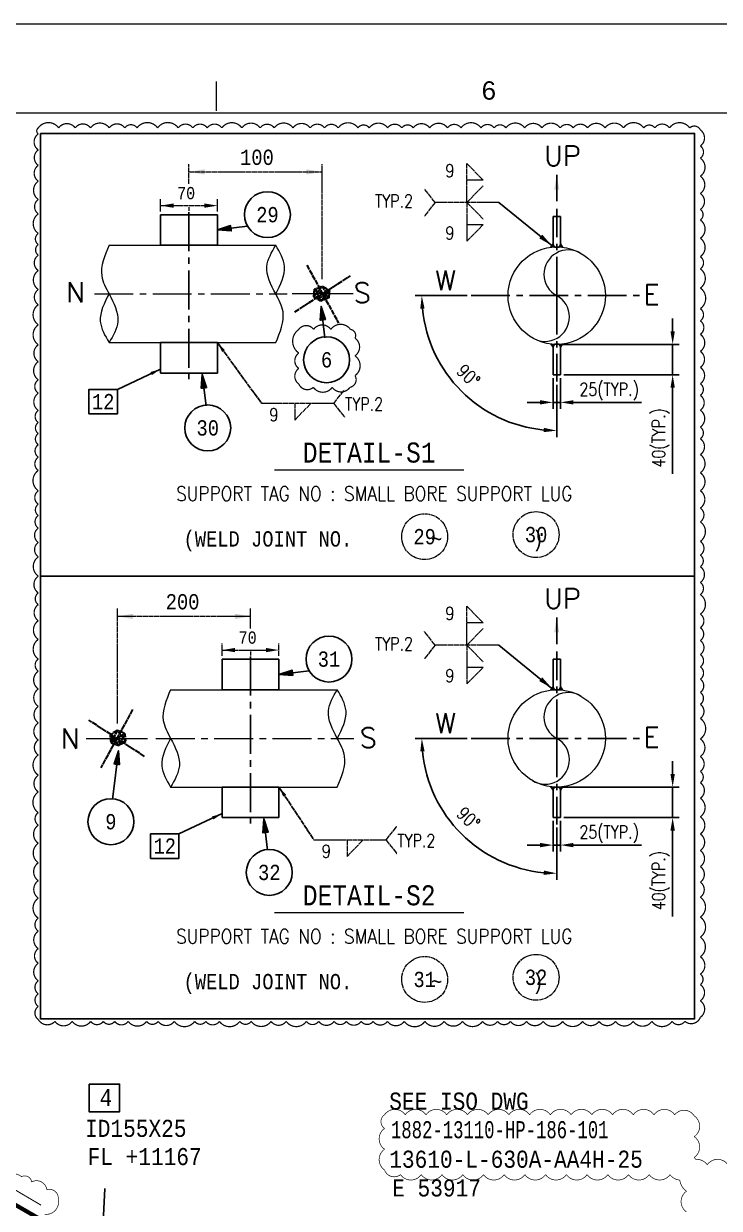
# Model space of a CAD drawing. Header units: inches. Extents: x 947 to 1788, y 0 to 594.
# Drawn here: x 1116.5 to 1250.7, y 365.5 to 594 of the extents above; entities that cross this region are included whole.
import ezdxf
from ezdxf.enums import TextEntityAlignment as Align

# ---------------------------------------------------------------- set-up
doc = ezdxf.new("R2010")
doc.units = ezdxf.units.IN
doc.header["$MEASUREMENT"] = 0
doc.linetypes.add('CENTER2', pattern=[1.125, 0.75, -0.125, 0.125, -0.125])
doc.linetypes.add('Solid', pattern=[1, 1, 0])
for name, color, linetype in [('1', 7, 'Continuous'), ('2', 2, 'Continuous'), ('3', 3, 'Continuous'), ('BG 0 -1', 7, 'Continuous'), ('FAB', 2, 'Continuous'), ('FITTINGS', 7, 'Continuous'), ('ISO-TEXT', 7, 'Continuous'), ('NOZZLES', 7, 'Continuous'), ('Rev.4', 6, 'Continuous'), ('yellow', 2, 'Continuous')]:
    doc.layers.add(name, color=color, linetype=linetype)
for name, color, linetype, lineweight in [('Level 20', 7, 'Continuous', 0), ('materialLabel', 2, 'Solid', 13), ('message', 2, 'Solid', 13), ('symbol', 2, 'Solid', 30), ('weldCyanLabel', 4, 'Solid', 13), ('weldLabel', 2, 'Solid', 13)]:
    doc.layers.add(name, color=color, linetype=linetype, lineweight=lineweight)
doc.styles.add('Arial', font='arial.ttf')
doc.styles.add('fixedText', font='MONOTXT8.shx', dxfattribs={"width": 0.85})
doc.styles.add('MONOTXT', font='MONOTXT.shx', dxfattribs={"width": 0.8})
doc.styles.add('ROMANS', font='romans.shx', dxfattribs={"width": 0.8})
doc.styles.get("Standard").update_dxf_attribs({"font": 'arial.ttf'})
doc.dimstyles.new('FabISO-VA2', dxfattribs={"dimtxt": 3.05, "dimasz": 2.8, "dimexe": 2, "dimexo": 1, "dimgap": 1.4, "dimtad": 1, "dimdec": 1, "dimdsep": 46, "dimtxsty": 'fixedText', "dimcen": 0, "dimclrd": 4, "dimclre": 2, "dimclrt": 2, "dimadec": 1, "dimazin": 2, "dimtfac": 1, "dimtix": 1, "dimtmove": 0, "dimatfit": 0, "dimfxl": 1, "dimarcsym": 0})
doc.dimstyles.get("Standard").update_dxf_attribs({"dimtxt": 0.18, "dimasz": 0.18, "dimexe": 0.18, "dimexo": 0.0625, "dimgap": 0.09, "dimtad": 0, "dimtih": 1, "dimtoh": 1, "dimdec": 4, "dimzin": 0, "dimdsep": 46, "dimtxsty": 'Standard', "dimcen": 0.09, "dimadec": 0, "dimazin": 0, "dimtfac": 1, "dimtdec": 4, "dimtofl": 0, "dimtmove": 0, "dimatfit": 3, "dimfxl": 1, "dimtolj": 1, "dimtzin": 0, "dimarcsym": 0})

msp = doc.modelspace()

# ---------------------------------------------------------------- hatches: boundary and pattern name
at = {"linetype": 'Continuous'}
h = msp.add_hatch(color=2, dxfattribs=at)
h.paths.add_polyline_path([(1218.24, 550.88), (1218.65, 551.52), (1218.65, 551.36), (1218.91, 550.93, 0.017857)])
h.paths.add_polyline_path([(1220.49, 550.88, 0.017857), (1219.82, 550.93), (1220.08, 551.36), (1220.08, 551.52)])
h = msp.add_hatch(color=2, dxfattribs=at)
h.paths.add_polyline_path([(1218.24, 532.23), (1218.65, 531.59), (1218.65, 531.75), (1218.91, 532.17, -0.017857)])
h.paths.add_polyline_path([(1220.49, 532.23, -0.017857), (1219.82, 532.17), (1220.08, 531.75), (1220.08, 531.59)])
h = msp.add_hatch(color=2, dxfattribs=at)
h.paths.add_polyline_path([(1218.24, 465.5), (1218.65, 466.14), (1218.65, 465.98), (1218.91, 465.55, 0.017857)])
h.paths.add_polyline_path([(1220.49, 465.5, 0.017857), (1219.82, 465.55), (1220.08, 465.98), (1220.08, 466.14)])
h = msp.add_hatch(color=2, dxfattribs=at)
h.paths.add_polyline_path([(1218.24, 446.85), (1218.65, 446.21), (1218.65, 446.37), (1218.91, 446.79, -0.017857)])
h.paths.add_polyline_path([(1220.49, 446.85, -0.017857), (1219.82, 446.79), (1220.08, 446.37), (1220.08, 446.21)])

# ---------------------------------------------------------------- linework, layer by layer
at = {"color": 2, "linetype": 'Continuous'}
for p, q in [((1218.65, 551.52), (1218.24, 550.88)), ((1218.65, 551.36), (1218.91, 550.93)), ((1218.65, 551.36), (1218.91, 550.93)), ((1218.91, 550.93), (1219.82, 550.93)), ((1220.08, 551.36), (1219.82, 550.93)), ((1220.08, 551.36), (1219.82, 550.93)), ((1220.08, 551.52), (1220.49, 550.88)), ((1218.65, 531.59), (1218.24, 532.23)), ((1218.65, 531.75), (1218.91, 532.17)), ((1218.65, 531.75), (1218.91, 532.17)), ((1218.91, 532.17), (1219.82, 532.17)), ((1220.08, 531.75), (1219.82, 532.17)), ((1220.08, 531.75), (1219.82, 532.17)), ((1220.08, 531.59), (1220.49, 532.23)), ((1218.65, 466.14), (1218.24, 465.5)), ((1220.08, 466.14), (1220.49, 465.5)), ((1218.65, 465.98), (1218.91, 465.55)), ((1218.65, 465.98), (1218.91, 465.55)), ((1218.91, 465.55), (1219.82, 465.55)), ((1220.08, 465.98), (1219.82, 465.55)), ((1220.08, 465.98), (1219.82, 465.55)), ((1218.65, 446.21), (1218.24, 446.85)), ((1218.65, 446.37), (1218.91, 446.79)), ((1218.65, 446.37), (1218.91, 446.79)), ((1218.91, 446.79), (1219.82, 446.79)), ((1220.08, 446.37), (1219.82, 446.79)), ((1220.08, 446.37), (1219.82, 446.79)), ((1220.08, 446.21), (1220.49, 446.85))]:
    msp.add_line(p, q, dxfattribs=at)
at = {"color": 2, "linetype": 'Continuous', "lineweight": 0}
for p, q in [((1164.93, 507.99), (1201.43, 507.99)), ((1164.93, 422.61), (1201.43, 422.61))]:
    msp.add_line(p, q, dxfattribs=at)
at = {"color": 2}
for points in [[(1119.76, 572.83), (1245.97, 572.83), (1245.97, 487.44), (1119.76, 487.44)], [(1119.76, 487.44), (1245.97, 487.44), (1245.97, 402.06), (1119.76, 402.06)]]:
    msp.add_lwpolyline(points, close=True, dxfattribs=at)
at = {"layer": '1', "color": 1, "linetype": 'CENTER2', "ltscale": 10}
for p, q in [((1148.41, 557.66), (1148.41, 525.45)), ((1219.37, 541.55), (1219.37, 558.29)), ((1202.85, 541.55), (1235.88, 541.55)), ((1219.37, 541.55), (1219.37, 524.97)), ((1160.28, 471.94), (1160.28, 439.73)), ((1219.37, 456.17), (1219.37, 472.9)), ((1202.85, 456.17), (1235.88, 456.17)), ((1219.37, 456.17), (1219.37, 439.59))]:
    msp.add_line(p, q, dxfattribs=at)
at = {"layer": '1', "linetype": 'ByBlock', "lineweight": 0}
for p, q in [((1132.99, 551.28), (1165.14, 551.28)), ((1132.99, 532.5), (1165.14, 532.5)), ((1144.86, 465.56), (1177.02, 465.56)), ((1144.86, 446.78), (1177.02, 446.78))]:
    msp.add_line(p, q, dxfattribs=at)
for centre in [(1219.37, 541.55), (1219.37, 456.17)]:
    msp.add_circle(centre, 9.39, dxfattribs=at)
for centre, start, end in [((1221.61, 545.68), 58.4839, 241.5161), ((1217.13, 537.43), 238.4839, 61.5161), ((1221.61, 460.3), 58.4839, 241.5161), ((1217.13, 452.04), 238.4839, 61.5161)]:
    msp.add_arc(centre, 4.7, start, end, dxfattribs=at)
for points in [[(1132.99, 551.28), (1131.57, 545.35), (1132.99, 541.89), (1134.68, 536.59), (1132.99, 532.5)], [(1165.14, 532.5), (1166.55, 538.43), (1165.14, 541.89), (1163.45, 547.19), (1165.14, 551.28)], [(1144.86, 465.56), (1143.45, 459.63), (1144.86, 456.17), (1146.55, 450.88), (1144.86, 446.78)], [(1177.02, 446.78), (1178.43, 452.71), (1177.02, 456.17), (1175.32, 461.47), (1177.02, 465.56)]]:
    msp.add_spline(points, degree=3, dxfattribs=at)
for points in [[(1165.14, 541.89), (1166.06, 543.62), (1167.71, 546.88), (1165.93, 549.93), (1165.14, 551.28)], [(1132.99, 541.89), (1132.07, 540.16), (1130.42, 536.89), (1132.2, 533.85), (1132.99, 532.5)], [(1177.02, 456.17), (1177.93, 457.91), (1179.59, 461.17), (1177.81, 464.21), (1177.02, 465.56)], [(1144.86, 456.17), (1143.94, 454.44), (1142.29, 451.18), (1144.07, 448.13), (1144.86, 446.78)]]:
    msp.add_open_spline(points, degree=3, knots=[1.177559, 1.177559, 1.177559, 1.177559, 1.843458, 2.374059, 2.374059, 2.374059, 2.374059], dxfattribs=at)
at = {"layer": '2', "color": 4}
for p, q in [((1202.08, 541.55), (1192.08, 541.55)), ((1241.74, 534.66), (1241.74, 537.16)), ((1219.99, 532.16), (1242.99, 532.16)), ((1241.74, 532.16), (1241.74, 526.28)), ((1218.65, 525.65), (1218.65, 519.72)), ((1220.08, 525.65), (1220.08, 519.72)), ((1220.71, 526.28), (1242.99, 526.28)), ((1219.37, 524.35), (1219.37, 514.27)), ((1241.74, 523.78), (1241.74, 507.22)), ((1216.15, 520.97), (1213.65, 520.97)), ((1218.65, 520.97), (1220.08, 520.97)), ((1222.58, 520.97), (1235.73, 520.97)), ((1202.08, 456.17), (1192.08, 456.17)), ((1241.74, 449.28), (1241.74, 451.78)), ((1219.99, 446.78), (1242.99, 446.78)), ((1241.74, 446.78), (1241.74, 440.9)), ((1218.65, 440.27), (1218.65, 434.34)), ((1219.37, 438.97), (1219.37, 428.89)), ((1220.08, 440.27), (1220.08, 434.34)), ((1220.71, 440.9), (1242.99, 440.9)), ((1241.74, 438.4), (1241.74, 421.83)), ((1216.15, 435.59), (1213.65, 435.59)), ((1218.65, 435.59), (1220.08, 435.59)), ((1222.58, 435.59), (1235.73, 435.59)), ((1131.32, 352.51), (1132.19, 369.35))]:
    msp.add_line(p, q, dxfattribs=at)
msp.add_lwpolyline([(1129.12, 389.51), (1135.02, 389.51), (1135.02, 384.15), (1129.12, 384.15)], close=True, dxfattribs=at)
for centre in [(1219.37, 541.55), (1219.37, 456.17)]:
    msp.add_arc(centre, 26.03, 185.5045, 264.4955, dxfattribs=at)
for points in [[(1193.04, 539.04), (1193.87, 539.08), (1193.33, 541.55)], [(1241.32, 534.66), (1242.16, 534.66), (1241.74, 532.16)], [(1241.32, 523.78), (1242.16, 523.78), (1241.74, 526.28)], [(1216.15, 521.39), (1216.15, 520.56), (1218.65, 520.97)], [(1222.58, 521.39), (1222.58, 520.56), (1220.08, 520.97)], [(1216.89, 516.06), (1216.85, 515.23), (1219.37, 515.52)], [(1193.04, 453.66), (1193.87, 453.7), (1193.33, 456.17)], [(1241.32, 449.28), (1242.16, 449.28), (1241.74, 446.78)], [(1241.32, 438.4), (1242.16, 438.4), (1241.74, 440.9)], [(1216.15, 436.01), (1216.15, 435.17), (1218.65, 435.59)], [(1222.58, 436.01), (1222.58, 435.17), (1220.08, 435.59)], [(1216.89, 430.68), (1216.85, 429.84), (1219.37, 430.14)]]:
    msp.add_solid(points, dxfattribs=at)
at = {"layer": '3'}
for p, q in [((1142.92, 551.28), (1142.92, 557.16)), ((1153.89, 557.16), (1142.92, 557.16)), ((1153.89, 551.28), (1153.89, 557.16)), ((1218.65, 551.36), (1218.65, 556.83)), ((1220.08, 556.83), (1218.65, 556.83)), ((1220.08, 551.36), (1220.08, 556.83)), ((1153.89, 551.28), (1142.92, 551.28)), ((1153.89, 532.5), (1142.92, 532.5)), ((1142.92, 532.5), (1142.92, 526.61)), ((1153.89, 532.5), (1153.89, 526.61)), ((1218.65, 531.75), (1218.65, 526.28)), ((1220.08, 531.75), (1220.08, 526.28)), ((1153.89, 526.61), (1142.92, 526.61)), ((1220.08, 526.28), (1218.65, 526.28)), ((1154.79, 465.56), (1154.79, 471.45)), ((1165.77, 471.45), (1154.79, 471.45)), ((1165.77, 465.56), (1165.77, 471.45)), ((1218.65, 465.98), (1218.65, 471.45)), ((1220.08, 471.45), (1218.65, 471.45)), ((1220.08, 465.98), (1220.08, 471.45)), ((1165.77, 465.56), (1154.79, 465.56)), ((1165.77, 446.78), (1154.79, 446.78)), ((1154.79, 446.78), (1154.79, 440.9)), ((1165.77, 446.78), (1165.77, 440.9)), ((1218.65, 446.37), (1218.65, 440.9)), ((1220.08, 446.37), (1220.08, 440.9)), ((1165.77, 440.9), (1154.79, 440.9)), ((1220.08, 440.9), (1218.65, 440.9))]:
    msp.add_line(p, q, dxfattribs=at)
at = {"layer": 'BG 0 -1', "color": 7, "linetype": 'Continuous', "lineweight": 9}
for p, q in [((946.88, 594), (1787.88, 594)), ((1153.7, 577.17), (1153.7, 582.83)), ((1762.81, 576.75), (971.99, 576.75))]:
    msp.add_line(p, q, dxfattribs=at)
at = {"layer": 'FITTINGS', "color": 2, "linetype": 'ByBlock', "const_width": 0.2}
msp.add_lwpolyline([(1114.61, 369.24), (1119.86, 366.15)], dxfattribs=at)
at = {"layer": 'Level 20', "color": 1, "linetype": 'CENTER2', "lineweight": 13, "ltscale": 10}
for p, q in [((1130.15, 541.89), (1167.38, 541.89)), ((1142.03, 456.17), (1180.2, 456.17))]:
    msp.add_line(p, q, dxfattribs=at)
at = {"layer": 'Level 20', "color": 2, "lineweight": 13, "ltscale": 10}
for p, q in [((1180.11, 541.89), (1168.3, 541.89)), ((1128.57, 456.17), (1140.39, 456.17))]:
    msp.add_line(p, q, dxfattribs=at)
at = {"layer": 'materialLabel', "color": 4}
for p, q in [((1148.41, 563.09), (1148.41, 566.92)), ((1174.08, 544.75), (1174.08, 566.92)), ((1202.05, 559.53), (1202.05, 567.03)), ((1202.05, 567.03), (1205.17, 563.84)), ((1148.41, 565.42), (1174.08, 565.42)), ((1195.91, 559.53), (1193.84, 562.16)), ((1205.17, 563.84), (1202.05, 563.84)), ((1202.05, 559.53), (1205.17, 562.72)), ((1142.92, 557.79), (1142.92, 560.16)), ((1153.89, 557.79), (1153.89, 560.16)), ((1142.92, 558.91), (1151.39, 558.91)), ((1148.41, 558.62), (1148.41, 557.88)), ((1195.91, 559.53), (1193.84, 556.9)), ((1208.19, 559.53), (1195.91, 559.53)), ((1202.05, 559.53), (1202.05, 552.04)), ((1202.05, 559.53), (1205.17, 556.35)), ((1202.05, 552.04), (1205.17, 555.23)), ((1205.17, 555.23), (1202.05, 555.23)), ((1176.35, 520.76), (1178.41, 523.39)), ((1176.35, 520.76), (1162.44, 520.76)), ((1168.81, 520.76), (1168.81, 517.57)), ((1168.81, 517.57), (1171.93, 520.76)), ((1176.35, 520.76), (1178.41, 518.13)), ((1134.61, 459.04), (1134.61, 481.2)), ((1160.28, 477.37), (1160.28, 481.2)), ((1202.05, 474.15), (1202.05, 481.65)), ((1202.05, 481.65), (1205.17, 478.46)), ((1160.28, 479.7), (1134.61, 479.7)), ((1205.17, 478.46), (1202.05, 478.46)), ((1195.91, 474.15), (1193.84, 476.78)), ((1202.05, 474.15), (1205.17, 477.34)), ((1154.79, 472.07), (1154.79, 474.45)), ((1154.79, 473.2), (1163.27, 473.2)), ((1165.77, 472.07), (1165.77, 474.45)), ((1195.91, 474.15), (1193.84, 471.52)), ((1208.19, 474.15), (1195.91, 474.15)), ((1202.05, 474.15), (1202.05, 466.66)), ((1202.05, 474.15), (1205.17, 470.96)), ((1160.28, 472.9), (1160.28, 472.16)), ((1202.05, 466.66), (1205.17, 469.85)), ((1205.17, 469.85), (1202.05, 469.85)), ((1186.44, 436.57), (1188.51, 439.2)), ((1186.44, 436.57), (1172.54, 436.57)), ((1178.9, 436.57), (1178.9, 433.38)), ((1178.9, 433.38), (1182.02, 436.57)), ((1186.44, 436.57), (1188.51, 433.94))]:
    msp.add_line(p, q, dxfattribs=at)
for points in [[(1151.41, 565.92), (1151.41, 564.92), (1148.41, 565.42)], [(1171.08, 565.92), (1171.08, 564.92), (1174.08, 565.42)], [(1145.42, 559.33), (1145.42, 558.5), (1142.92, 558.91)], [(1151.39, 559.33), (1151.39, 558.5), (1153.89, 558.91)], [(1137.61, 480.2), (1137.61, 479.2), (1134.61, 479.7)], [(1157.28, 480.2), (1157.28, 479.2), (1160.28, 479.7)], [(1157.29, 473.61), (1157.29, 472.78), (1154.79, 473.2)], [(1163.27, 473.61), (1163.27, 472.78), (1165.77, 473.2)]]:
    msp.add_solid(points, dxfattribs=at)
at = {"layer": 'NOZZLES', "const_width": 0.8}
msp.add_lwpolyline([(1560.97, 108.74), (1026.62, 417.17)], dxfattribs=at)
at = {"layer": 'Rev.4', "color": 1, "const_width": 0.238}
for points in [[(1119.33, 573.9, -0.520567), (1123.26, 573.9, -0.520567), (1126.45, 573.9, -0.520567), (1129.41, 573.9, -0.520567), (1133.02, 573.9, -0.520567), (1136.02, 573.9, -0.520567), (1138.39, 573.9, -0.520567), (1142.35, 573.9, -0.520567), (1146.33, 573.9, -0.520567), (1149.15, 573.9, -0.520567), (1151.94, 573.9, -0.520567), (1154.75, 573.9, -0.520567), (1158.61, 573.9, -0.520567), (1162.14, 573.9, -0.520567), (1164.86, 573.9, -0.520567), (1168.48, 573.9, -0.520567), (1171.79, 573.9, -0.520567), (1174.55, 573.9, -0.520567), (1177.2, 573.9, -0.520567), (1181.01, 573.9, -0.520567), (1183.2, 573.9, -0.520567), (1186.74, 573.9, -0.520567), (1189.48, 573.9, -0.520567), (1191.69, 573.9, -0.520567), (1194.85, 573.9, -0.520567), (1198.3, 573.9, -0.520567), (1200.9, 573.9, -0.520567), (1204.76, 573.9, -0.520567), (1207.29, 573.9, -0.520567), (1209.57, 573.9, -0.520567), (1213.18, 573.9, -0.520567), (1216.51, 573.9, -0.520567), (1220.03, 573.9, -0.520567), (1222.56, 573.9, -0.520567), (1225.32, 573.9, -0.520567), (1228.7, 573.9, -0.520567), (1232.25, 573.9, -0.520567), (1236.16, 573.9, -0.520567), (1238.3, 573.9, -0.520567), (1241.13, 573.9, -0.520567), (1245.02, 573.9, -0.520567), (1247.08, 573.51, -0.520567), (1247.08, 570.42, -0.520567), (1247.08, 568.07, -0.520567), (1247.08, 564.58, -0.520567), (1247.08, 561.26, -0.520567), (1247.08, 558.18, -0.520567), (1247.08, 556.14, -0.520567), (1247.08, 552.61, -0.520567), (1247.08, 549.08, -0.520567), (1247.08, 546.71, -0.520567), (1247.08, 543.02, -0.520567), (1247.08, 539.05, -0.520567), (1247.08, 536.69, -0.520567), (1247.08, 534.09, -0.520567), (1247.08, 530.81, -0.520567), (1247.08, 527.72, -0.520567), (1247.08, 524.57, -0.520567), (1247.08, 522.33, -0.520567), (1247.08, 519.46, -0.520567), (1247.08, 516.21, -0.520567), (1247.08, 513.96, -0.520567), (1247.08, 510.89, -0.520567), (1247.08, 507.4, -0.520567), (1247.08, 503.93, -0.520567), (1247.08, 500.59, -0.520567), (1247.08, 497.93, -0.520567), (1247.08, 494.17, -0.520567), (1247.08, 491.49, -0.520567), (1247.08, 489.29, -0.520567), (1247.08, 486.24, -0.520567), (1247.08, 483.91, -0.520567), (1247.08, 480.14, -0.520567), (1247.08, 477.52, -0.520567), (1247.08, 475.03, -0.520567), (1247.08, 472.34, -0.520567), (1247.08, 469.97, -0.520567), (1247.08, 467.59, -0.520567), (1247.08, 465.04, -0.520567), (1247.08, 462.73, -0.520567), (1247.08, 460.02, -0.520567), (1247.08, 456.06, -0.520567), (1247.08, 452.66, -0.520567), (1247.08, 449.8, -0.520567), (1247.08, 447.62, -0.520567), (1247.08, 444.61, -0.520567), (1247.08, 441.05, -0.520567), (1247.08, 437.73, -0.520567), (1247.08, 434.54, -0.520567), (1247.08, 431.44, -0.520567), (1247.08, 428.44, -0.520567), (1247.08, 425.54, -0.520567), (1247.08, 421.71, -0.520567), (1247.08, 417.83, -0.520567), (1247.08, 414.06, -0.520567), (1247.08, 410.71, -0.520567), (1247.08, 408.68, -0.520567), (1247.08, 405.56, -0.520567), (1247.08, 402.37, -0.520567), (1244.09, 401.6, -0.520567), (1241.63, 401.6, -0.520567), (1237.73, 401.6, -0.520567), (1234.13, 401.6, -0.520567), (1230.7, 401.6, -0.520567), (1227.53, 401.6, -0.520567), (1224.36, 401.6, -0.520567), (1220.51, 401.6, -0.520567), (1216.75, 401.6, -0.520567), (1213.54, 401.6, -0.520567), (1210.43, 401.6, -0.520567), (1207.96, 401.6, -0.520567), (1205.06, 401.6, -0.520567), (1201.18, 401.6, -0.520567), (1197.64, 401.6, -0.520567), (1193.94, 401.6, -0.520567), (1189.95, 401.6, -0.520567), (1186.7, 401.6, -0.520567), (1183.94, 401.6, -0.520567), (1181.65, 401.6, -0.520567), (1178.78, 401.6, -0.520567), (1176.41, 401.6, -0.520567), (1173.44, 401.6, -0.520567), (1171.06, 401.6, -0.520567), (1167.16, 401.6, -0.520567), (1164.24, 401.6, -0.520567), (1160.42, 401.6, -0.520567), (1158.22, 401.6, -0.520567), (1154.28, 401.6, -0.520567), (1151.66, 401.6, -0.520567), (1149.5, 401.6, -0.520567), (1145.57, 401.6, -0.520567), (1142.46, 401.6, -0.520567), (1140.23, 401.6, -0.520567), (1136.69, 401.6, -0.520567), (1134.07, 401.6, -0.520567), (1131.88, 401.6, -0.520567), (1129.43, 401.6, -0.520567), (1125.88, 401.6, -0.520567), (1122.54, 401.6, -0.520567), (1119.33, 401.96, -0.520567), (1119.33, 404.47, -0.520567), (1119.33, 406.91, -0.520567), (1119.33, 409.41, -0.520567), (1119.33, 412.8, -0.520567), (1119.33, 415.62, -0.520567), (1119.33, 419, -0.520567), (1119.33, 421.48, -0.520567), (1119.33, 425.36, -0.520567), (1119.33, 428.73, -0.520567), (1119.33, 432.18, -0.520567), (1119.33, 435.94, -0.520567), (1119.33, 439.44, -0.520567), (1119.33, 441.85, -0.520567), (1119.33, 445.84, -0.520567), (1119.33, 449.06, -0.520567), (1119.33, 452.96, -0.520567), (1119.33, 455.86, -0.520567), (1119.33, 459.17, -0.520567), (1119.33, 462.33, -0.520567), (1119.33, 465.7, -0.520567), (1119.33, 469.14, -0.520567), (1119.33, 471.47, -0.520567), (1119.33, 475.26, -0.520567), (1119.33, 478.86, -0.520567), (1119.33, 481.96, -0.520567), (1119.33, 484.22, -0.520567), (1119.33, 487.46, -0.520567), (1119.33, 491.18, -0.520567), (1119.33, 493.95, -0.520567), (1119.33, 496.72, -0.520567), (1119.33, 499.15, -0.520567), (1119.33, 501.32, -0.520567), (1119.33, 503.92, -0.520567), (1119.33, 507.84, -0.520567), (1119.33, 510.4, -0.520567), (1119.33, 512.81, -0.520567), (1119.33, 514.96, -0.520567), (1119.33, 517.08, -0.520567), (1119.33, 519.41, -0.520567), (1119.33, 522.73, -0.520567), (1119.33, 525.33, -0.520567), (1119.33, 528.82, -0.520567), (1119.33, 532.08, -0.520567), (1119.33, 535.93, -0.520567), (1119.33, 539.8, -0.520567), (1119.33, 542.73, -0.520567), (1119.33, 546.38, -0.520567), (1119.33, 549.37, -0.520567), (1119.33, 551.4, -0.520567), (1119.33, 553.55, -0.520567), (1119.33, 557.33, -0.520567), (1119.33, 560.1, -0.520567), (1119.33, 563.63, -0.520567), (1119.33, 566.68, -0.520567), (1119.33, 569.65, -0.520567), (1119.33, 572.75, -0.520567)], [(1169.6, 535.04, -0.520567), (1172.45, 535.04, -0.520567), (1175.78, 535.04, -0.520567), (1179.56, 535.04, -0.520567), (1180.44, 533.36, -0.520567), (1180.44, 529.95, -0.520567), (1180.44, 526.13, -0.520567), (1179.47, 523.87, -0.520567), (1176.05, 523.87, -0.520567), (1172.41, 523.87, -0.520567), (1169.6, 524.52, -0.520567), (1169.6, 527.51, -0.520567), (1169.6, 530.48, -0.520567)]]:
    msp.add_lwpolyline(points, format="xyb", close=True, dxfattribs=at)
at = {"layer": 'Rev.4', "color": 1, "const_width": 0.132}
for points in [[(1244.41, 364.84, -0.520567), (1244.41, 368.84, -0.211681), (1243.11, 371, -0.231318), (1241.23, 372.04, -0.520567), (1237.23, 372.04, -0.520567), (1233.23, 372.04, -0.520567), (1229.23, 372.04, -0.520567), (1225.23, 372.04, -0.520567), (1221.23, 372.04, -0.520567), (1217.23, 372.04, -0.520567), (1213.23, 372.04, -0.520567), (1209.23, 372.04, -0.520567), (1205.23, 372.04, -0.520567), (1201.23, 372.04, -0.520567), (1197.23, 372.04, -0.520567), (1193.23, 372.04, -0.520567), (1189.23, 372.04, -0.520567), (1186.14, 372.94, -0.520567), (1186.14, 376.94, -0.520567), (1186.14, 380.94, -0.520567), (1186.14, 383.58, -0.520567), (1190.14, 383.58, -0.520567), (1194.14, 383.58, -0.520567), (1198.14, 383.58, -0.520567), (1202.14, 383.58, -0.520567), (1206.14, 383.58, -0.520567), (1210.14, 383.58, -0.520567), (1214.14, 383.58, -0.520567), (1218.14, 383.58, -0.520567), (1222.14, 383.58, -0.520567), (1226.14, 383.58, -0.520567), (1230.14, 383.58, -0.520567), (1234.14, 383.58, -0.520567), (1238.14, 383.58, -0.520567), (1242.14, 383.58, -0.520567), (1245.91, 383.36, -0.520567), (1245.91, 379.36, -0.520567), (1245.91, 375.36, -0.058912), (1246.2, 374.97, -0.267364), (1248.41, 373.94, -0.520567), (1252.41, 373.94, -0.520567)], [(1120.54, 364.38, 0.520567), (1123.19, 367.36, 0.520567), (1120.98, 369.14, 0.520567), (1118.05, 370.63, 0.520567), (1116.07, 371.64, 0.520567), (1112.96, 370.99, 0.520567), (1110.89, 369.49, 0.520567), (1108.58, 367.82, 0.520567), (1106.83, 366.56, 0.520567), (1104.85, 365.23, 0.520567), (1101.16, 363.7, 0.520567)]]:
    msp.add_lwpolyline(points, format="xyb", dxfattribs=at)
at = {"layer": 'symbol', "flags": 128}
for points in [[(1171.14, 547.45), (1177.29, 536.24)], [(1168.86, 538.41), (1179.58, 545.4)], [(1173.92, 541.21), (1172.49, 541.35), (1172.63, 542.82), (1174.13, 543.38), (1175.51, 542.54), (1175.37, 541.07), (1173.85, 540.5), (1172.49, 541.35), (1174.13, 543.38), (1175.37, 541.07), (1172.63, 542.82), (1173.85, 540.5), (1175.51, 542.54), (1173.92, 541.21)], [(1137.54, 461.74), (1131.39, 450.52)], [(1139.83, 452.7), (1129.11, 459.68)], [(1134.77, 455.49), (1136.2, 455.63), (1136.06, 457.1), (1134.56, 457.67), (1133.18, 456.82), (1133.32, 455.35), (1134.84, 454.79), (1136.2, 455.63), (1134.56, 457.67), (1133.32, 455.35), (1136.06, 457.1), (1134.84, 454.79), (1133.18, 456.82), (1134.77, 455.49)]]:
    msp.add_lwpolyline(points, dxfattribs=at)
at = {"layer": 'weldCyanLabel'}
for centre in [(1193.89, 495.07), (1215.39, 495.47), (1193.89, 409.68), (1215.39, 410.09)]:
    msp.add_circle(centre, 4.43, dxfattribs=at)
at = {"layer": 'yellow'}
for p, q in [((1219.37, 564.88), (1219.37, 559.75)), ((1219.37, 479.5), (1219.37, 474.37))]:
    msp.add_line(p, q, dxfattribs=at)
at = {"layer": 'yellow', "flags": 128}
for points in [[(1153.89, 554.22), (1156.43, 555.06), (1156.56, 554.02), (1153.89, 554.22), (1154.41, 554.29), (1156.44, 554.95), (1156.54, 554.12), (1154.41, 554.29), (1154.93, 554.35), (1156.45, 554.85), (1156.53, 554.23), (1154.93, 554.35), (1155.45, 554.41), (1156.47, 554.75), (1156.52, 554.33), (1155.45, 554.41), (1155.97, 554.48), (1156.48, 554.64), (1156.51, 554.43), (1155.97, 554.48)], [(1159.73, 554.93), (1153.89, 554.22)], [(1173.91, 539.49), (1174.75, 536.96), (1173.71, 536.83), (1173.91, 539.49), (1173.97, 538.97), (1174.64, 536.94), (1173.81, 536.84), (1173.97, 538.97), (1174.04, 538.45), (1174.54, 536.93), (1173.91, 536.85), (1174.04, 538.45), (1174.1, 537.93), (1174.43, 536.92), (1174.02, 536.87), (1174.1, 537.93), (1174.16, 537.41), (1174.33, 536.9), (1174.12, 536.88), (1174.16, 537.41)], [(1174.64, 533.44), (1173.91, 539.49)], [(1150.98, 526.35), (1151.81, 523.82), (1150.77, 523.69), (1150.98, 526.35), (1151.04, 525.83), (1151.71, 523.81), (1150.88, 523.7), (1151.04, 525.83), (1151.1, 525.31), (1151.61, 523.79), (1150.98, 523.72), (1151.1, 525.31), (1151.17, 524.79), (1151.5, 523.78), (1151.09, 523.73), (1151.17, 524.79), (1151.23, 524.28), (1151.4, 523.77), (1151.19, 523.74), (1151.23, 524.28)], [(1151.71, 520.3), (1150.98, 526.35)], [(1165.77, 468.51), (1168.3, 469.34), (1168.43, 468.3), (1165.77, 468.51), (1166.29, 468.57), (1168.32, 469.24), (1168.42, 468.41), (1166.29, 468.57), (1166.81, 468.63), (1168.33, 469.13), (1168.4, 468.51), (1166.81, 468.63), (1167.33, 468.7), (1168.34, 469.03), (1168.39, 468.62), (1167.33, 468.7), (1167.85, 468.76), (1168.35, 468.93), (1168.38, 468.72), (1167.85, 468.76)], [(1171.61, 469.21), (1165.77, 468.51)], [(1133.64, 444.37), (1134.78, 453.77)], [(1134.78, 453.77), (1133.94, 451.24), (1134.98, 451.11), (1134.78, 453.77), (1134.72, 453.25), (1134.05, 451.23), (1134.88, 451.13), (1134.72, 453.25), (1134.65, 452.74), (1134.15, 451.21), (1134.77, 451.14), (1134.65, 452.74), (1134.59, 452.22), (1134.26, 451.2), (1134.67, 451.15), (1134.59, 452.22), (1134.53, 451.7), (1134.36, 451.19), (1134.57, 451.16), (1134.53, 451.7)], [(1162.85, 440.64), (1163.69, 438.1), (1162.65, 437.98), (1162.85, 440.64), (1162.91, 440.12), (1163.58, 438.09), (1162.75, 437.99), (1162.91, 440.12), (1162.98, 439.6), (1163.48, 438.08), (1162.86, 438), (1162.98, 439.6), (1163.04, 439.08), (1163.38, 438.07), (1162.96, 438.01), (1163.04, 439.08), (1163.1, 438.56), (1163.27, 438.05), (1163.06, 438.03), (1163.1, 438.56)], [(1163.58, 434.59), (1162.85, 440.64)]]:
    msp.add_lwpolyline(points, dxfattribs=at)
for points in [[(1129.1, 518.75), (1129.1, 523.47), (1134.61, 523.47), (1134.61, 518.75)], [(1140.97, 433.03), (1140.97, 437.76), (1146.48, 437.76), (1146.48, 433.03)]]:
    msp.add_lwpolyline(points, close=True, dxfattribs=at)
at = {"layer": 'yellow'}
for centre in [(1163.55, 557.17), (1174.96, 529.18), (1152.03, 516.04), (1175.42, 471.46), (1133.33, 440.1), (1163.9, 430.32)]:
    msp.add_circle(centre, 4.43, dxfattribs=at)
for points in [[(1218.88, 561.98), (1219.85, 561.98), (1219.37, 564.88)], [(1218.88, 476.6), (1219.85, 476.6), (1219.37, 479.5)]]:
    msp.add_solid(points, dxfattribs=at)

# ---------------------------------------------------------------- texts
at = {"layer": '1', "color": 2, "linetype": 'Continuous', "lineweight": 0, "style": 'ROMANS', "width": 0.857082}
for p in [(1184.16, 503.38), (1184.16, 418)]:
    msp.add_text('SUPPORT TAG NO : SMALL BORE SUPPORT LUG', height=2.7909, dxfattribs=at).set_placement(p, align=Align.MIDDLE_CENTER)
at = {"layer": '3', "lineweight": 13, "style": 'fixedText', "width": 0.85}
for s, p in [('DETAIL-S1', (1183.18, 511.29)), ('DETAIL-S2', (1183.18, 425.9))]:
    msp.add_text(s, height=3.869, dxfattribs=at).set_placement(p, align=Align.MIDDLE_CENTER)
at = {"layer": 'BG 0 -1', "color": 7, "style": 'Arial', "width": 1.008516}
msp.add_text('6', height=3.54, dxfattribs=at).set_placement((1206.27, 581.12), align=Align.MIDDLE)
at = {"layer": 'FAB', "color": 2, "linetype": 'Continuous', "lineweight": 0, "style": 'ROMANS'}
for s, height, p in [('UP', 3.848, (1216.93, 566.59)), ('W', 3.85, (1195.93, 542.58)), ('N', 3.85, (1124.72, 540.29)), ('S', 3.85, (1180.19, 540.16)), ('E', 3.85, (1236.08, 539.87)), ('UP', 3.848, (1216.93, 481.21)), ('W', 3.85, (1195.93, 457.2)), ('N', 3.85, (1123.69, 454.2)), ('S', 3.85, (1181.36, 454.36)), ('E', 3.85, (1236.08, 454.49))]:
    msp.add_text(s, height=height, dxfattribs=at).set_placement(p)
at = {"layer": 'ISO-TEXT', "color": 2, "style": 'MONOTXT'}
for s, width, p in [('4', 0.8566, (1131.15, 385.24)), ('SEE ISO DWG', 0.8566, (1187.05, 384.56)), ('ID155X25', 0.8566, (1128.36, 379.31)), ('1882-13110-HP-186-101', 0.7, (1187.38, 379.05)), ('FL +11167', 0.8566, (1128.84, 373.87)), ('13610-L-630A-AA4H-25', 0.8566, (1187.05, 373.36)), ('E 53917', 0.8566, (1187.62, 367.82))]:
    msp.add_text(s, height=3.3, dxfattribs=dict(at, width=width)).set_placement(p)
at = {"layer": 'Level 20', "color": 2, "linetype": 'Continuous', "lineweight": 13, "style": 'ROMANS', "width": 0.8}
for s, height, p in [('9', 2.51, (1197.89, 564.39)), ('TYP.2', 2.513, (1184.3, 558.52)), ('9', 2.51, (1197.89, 552.4)), ('TYP.2', 2.513, (1178.53, 519.38)), ('9', 2.51, (1163.95, 517.33)), ('9', 2.51, (1197.89, 479.01)), ('TYP.2', 2.513, (1184.3, 473.14)), ('9', 2.51, (1197.89, 467.02)), ('TYP.2', 2.513, (1188.62, 435.19)), ('9', 2.51, (1174.05, 433.14))]:
    msp.add_text(s, height=height, dxfattribs=at).set_placement(p)
at = {"layer": 'Level 20', "color": 2, "linetype": 'Continuous', "lineweight": 13, "char_height": 2.513, "attachment_point": 5, "rotation": 316.4012, "style": 'ROMANS'}
for insert in [(1202.32, 526.12), (1202.32, 440.74)]:
    msp.add_mtext('90°', dxfattribs=dict(at, insert=insert))
at = {"layer": 'Level 20', "color": 2, "linetype": 'Continuous', "lineweight": 13, "char_height": 2.513, "width": 3.2545, "attachment_point": 5, "style": 'ROMANS'}
for insert in [(1229.48, 523.07), (1229.48, 437.69)]:
    msp.add_mtext('25(TYP.)', dxfattribs=dict(at, insert=insert))
at = {"layer": 'Level 20', "color": 2, "linetype": 'Continuous', "lineweight": 13, "char_height": 2.513, "width": 3.2545, "attachment_point": 5, "rotation": 90, "style": 'ROMANS'}
for insert in [(1239.45, 514.13), (1239.45, 428.75)]:
    msp.add_mtext('40(TYP.)', dxfattribs=dict(at, insert=insert))
at = {"layer": 'materialLabel', "style": 'fixedText', "width": 0.85}
for p in [(1131.85, 521.11), (1143.73, 435.4)]:
    msp.add_text('12', height=2.951, dxfattribs=at).set_placement(p, align=Align.MIDDLE_CENTER)
at = {"layer": 'message', "style": 'fixedText', "width": 0.85}
for p in [(1147.36, 494.64), (1147.36, 409.26)]:
    msp.add_text('(WELD JOINT NO.       ~        )', height=2.9512, dxfattribs=at).set_placement(p, align=Align.MIDDLE_LEFT)
at = {"layer": 'message', "attachment_point": 5, "style": 'fixedText'}
for s, insert, char_height in [('100', (1161.52, 568.21), 2.951), ('{\\H0.8x;70}', (1147.86, 561.31), 2.9512), ('200', (1147.17, 482.5), 2.951), ('{\\H0.8x;70}', (1159.73, 475.59), 2.9512)]:
    msp.add_mtext(s, dxfattribs=dict(at, insert=insert, char_height=char_height))
at = {"layer": 'weldLabel', "style": 'fixedText', "width": 0.85}
for s, height, p in [('29', 2.951, (1163.55, 557.17)), ('6', 2.95, (1174.96, 529.18)), ('30', 2.951, (1152.03, 516.04)), ('29', 2.951, (1193.89, 495.07)), ('30', 2.951, (1215.39, 495.47)), ('31', 2.951, (1175.42, 471.46)), ('9', 2.95, (1133.33, 440.1)), ('32', 2.951, (1163.9, 430.32)), ('32', 2.951, (1215.39, 410.09)), ('31', 2.951, (1193.89, 409.68))]:
    msp.add_text(s, height=height, dxfattribs=at).set_placement(p, align=Align.MIDDLE_CENTER)

# ---------------------------------------------------------------- leaders
at = {"layer": '3', "color": 1}
for points in [[(1218.45, 551.2), (1208.19, 559.53)], [(1218.45, 465.82), (1208.19, 474.15)]]:
    msp.add_leader(points, dimstyle='FabISO-VA2', override={"dimgap": 1.4, "dimtad": 0}, dxfattribs=at)
at = {"layer": 'materialLabel', "color": 4}
for points in [[(1153.89, 532.5), (1162.44, 520.76)], [(1165.77, 446.78), (1172.54, 436.57)]]:
    msp.add_leader(points, dimstyle='Standard', override={"dimasz": 2, "dimgap": 1}, dxfattribs=at)
at = {"layer": 'yellow'}
for points in [[(1142.92, 527.38), (1134.61, 523.47)], [(1154.79, 441.66), (1146.48, 437.76)]]:
    msp.add_leader(points, dimstyle='Standard', override={"dimasz": 2, "dimgap": 1}, dxfattribs=at)

doc.saveas('drawing.dxf')
